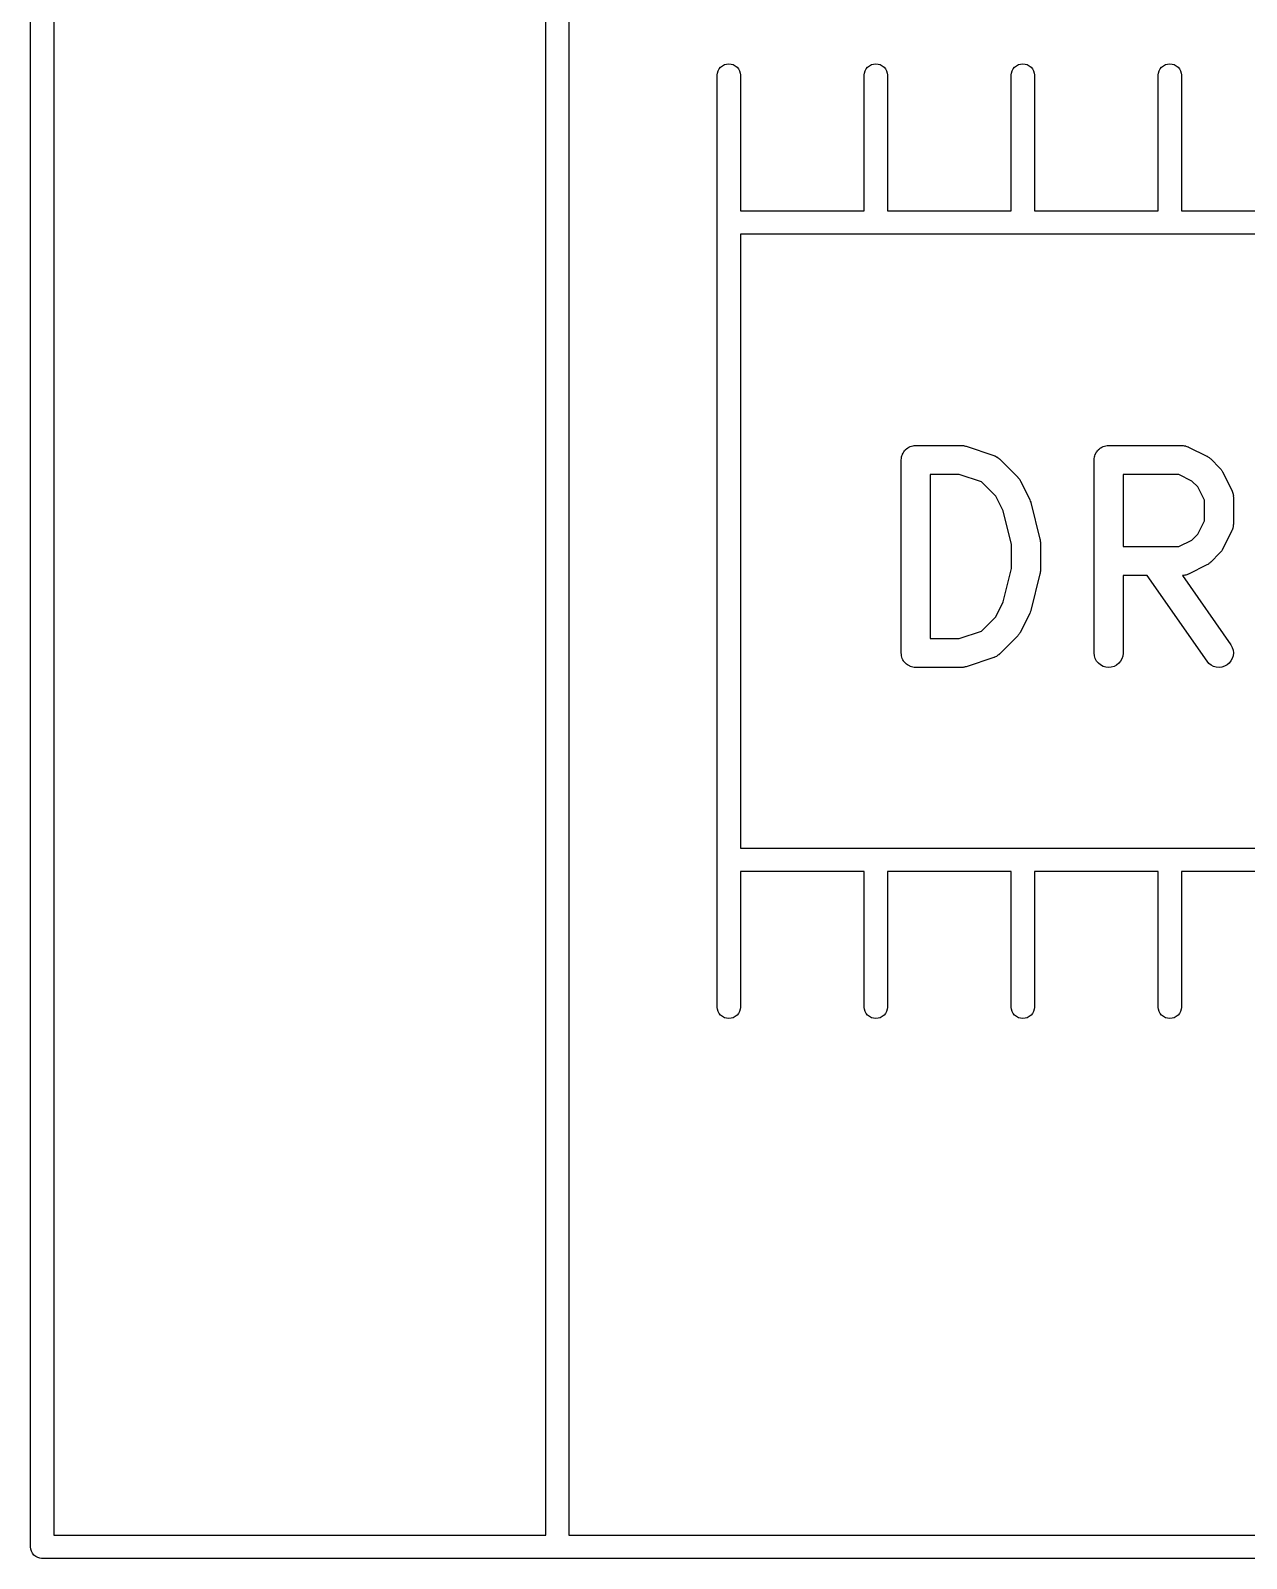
# Model space of a CAD drawing. Extents: x 5.19 to 7.89, y -5.38 to -2.27.
# Drawn here: x 7 to 7.2481, y -3.5116 to -3.1999 of the extents above; entities that cross this region are included whole.
import ezdxf

# ---------------------------------------------------------------- set-up
doc = ezdxf.new("R2010")
doc.units = 0
doc.header["$MEASUREMENT"] = 0
doc.layers.add('BLACK', color=7, linetype='CONTINUOUS')

msp = doc.modelspace()

# ---------------------------------------------------------------- linework, layer by layer
at = {"layer": 'BLACK', "linetype": 'CONTINUOUS'}
for p, q in [((7, -3.5091), (7, -2.69909)), ((7.00472, -2.70134), (7.00472, -3.50685)), ((7.10512, -3.50685), (7.10512, -2.70134)), ((7.10984, -2.70134), (7.10984, -3.50685)), ((7.14157, -3.2069), (7.14202, -3.20677)), ((7.14202, -3.20677), (7.14248, -3.20672)), ((7.14248, -3.20672), (7.14294, -3.20677)), ((7.14294, -3.20677), (7.14339, -3.2069)), ((7.17157, -3.2069), (7.17202, -3.20677)), ((7.17202, -3.20677), (7.17248, -3.20672)), ((7.17248, -3.20672), (7.17294, -3.20677)), ((7.17294, -3.20677), (7.17339, -3.2069)), ((7.20157, -3.2069), (7.20202, -3.20677)), ((7.20202, -3.20677), (7.20248, -3.20672)), ((7.20248, -3.20672), (7.20294, -3.20677)), ((7.20294, -3.20677), (7.20339, -3.2069)), ((7.23157, -3.2069), (7.23202, -3.20677)), ((7.23202, -3.20677), (7.23248, -3.20672)), ((7.23248, -3.20672), (7.23294, -3.20677)), ((7.23294, -3.20677), (7.23339, -3.2069)), ((7.14012, -3.20898), (7.14015, -3.20863)), ((7.14012, -3.23898), (7.14012, -3.20898)), ((7.14015, -3.20863), (7.14029, -3.20819)), ((7.14029, -3.20819), (7.14051, -3.20778)), ((7.14051, -3.20778), (7.1408, -3.20742)), ((7.1408, -3.20742), (7.14116, -3.20712)), ((7.14116, -3.20712), (7.14157, -3.2069)), ((7.14339, -3.2069), (7.1438, -3.20712)), ((7.1438, -3.20712), (7.14416, -3.20742)), ((7.14416, -3.20742), (7.14445, -3.20778)), ((7.14445, -3.20778), (7.14467, -3.20819)), ((7.14467, -3.20819), (7.14481, -3.20863)), ((7.14481, -3.20863), (7.14484, -3.20898)), ((7.14484, -3.20898), (7.14484, -3.23673)), ((7.17012, -3.20898), (7.17015, -3.20863)), ((7.17012, -3.23673), (7.17012, -3.20898)), ((7.17015, -3.20863), (7.17029, -3.20819)), ((7.17029, -3.20819), (7.17051, -3.20778)), ((7.17051, -3.20778), (7.1708, -3.20742)), ((7.1708, -3.20742), (7.17116, -3.20712)), ((7.17116, -3.20712), (7.17157, -3.2069)), ((7.17339, -3.2069), (7.1738, -3.20712)), ((7.1738, -3.20712), (7.17416, -3.20742)), ((7.17416, -3.20742), (7.17445, -3.20778)), ((7.17445, -3.20778), (7.17467, -3.20819)), ((7.17467, -3.20819), (7.17481, -3.20863)), ((7.17481, -3.20863), (7.17484, -3.20898)), ((7.17484, -3.20898), (7.17484, -3.23673)), ((7.20012, -3.20898), (7.20015, -3.20863)), ((7.20012, -3.23673), (7.20012, -3.20898)), ((7.20015, -3.20863), (7.20029, -3.20819)), ((7.20029, -3.20819), (7.20051, -3.20778)), ((7.20051, -3.20778), (7.2008, -3.20742)), ((7.2008, -3.20742), (7.20116, -3.20712)), ((7.20116, -3.20712), (7.20157, -3.2069)), ((7.20339, -3.2069), (7.2038, -3.20712)), ((7.2038, -3.20712), (7.20416, -3.20742)), ((7.20416, -3.20742), (7.20445, -3.20778)), ((7.20445, -3.20778), (7.20467, -3.20819)), ((7.20467, -3.20819), (7.20481, -3.20863)), ((7.20481, -3.20863), (7.20484, -3.20898)), ((7.20484, -3.20898), (7.20484, -3.23673)), ((7.23012, -3.20898), (7.23015, -3.20863)), ((7.23012, -3.23673), (7.23012, -3.20898)), ((7.23015, -3.20863), (7.23029, -3.20819)), ((7.23029, -3.20819), (7.23051, -3.20778)), ((7.23051, -3.20778), (7.2308, -3.20742)), ((7.2308, -3.20742), (7.23116, -3.20712)), ((7.23116, -3.20712), (7.23157, -3.2069)), ((7.23339, -3.2069), (7.2338, -3.20712)), ((7.2338, -3.20712), (7.23416, -3.20742)), ((7.23416, -3.20742), (7.23445, -3.20778)), ((7.23445, -3.20778), (7.23467, -3.20819)), ((7.23467, -3.20819), (7.23481, -3.20863)), ((7.23481, -3.20863), (7.23484, -3.20898)), ((7.23484, -3.20898), (7.23484, -3.23673)), ((7.14484, -3.23673), (7.17012, -3.23673)), ((7.17484, -3.23673), (7.20012, -3.23673)), ((7.20484, -3.23673), (7.23012, -3.23673)), ((7.23484, -3.23673), (7.26012, -3.23673)), ((7.14011, -3.23909), (7.14012, -3.23898)), ((7.14012, -3.23921), (7.14011, -3.23909)), ((7.14012, -3.36898), (7.14012, -3.23921)), ((7.17236, -3.24146), (7.14484, -3.24146)), ((7.14484, -3.24146), (7.14484, -3.36673)), ((7.17248, -3.24147), (7.17236, -3.24146)), ((7.1726, -3.24146), (7.17248, -3.24147)), ((7.20236, -3.24146), (7.1726, -3.24146)), ((7.20248, -3.24147), (7.20236, -3.24146)), ((7.2026, -3.24146), (7.20248, -3.24147)), ((7.23236, -3.24146), (7.2026, -3.24146)), ((7.23248, -3.24147), (7.23236, -3.24146)), ((7.2326, -3.24146), (7.23248, -3.24147)), ((7.26236, -3.24146), (7.2326, -3.24146)), ((7.17951, -3.2848), (7.17978, -3.28472)), ((7.17978, -3.28472), (7.18005, -3.28464)), ((7.18005, -3.28464), (7.18006, -3.28464)), ((7.18006, -3.28464), (7.18007, -3.28463)), ((7.18007, -3.28463), (7.18034, -3.28461)), ((7.18034, -3.28461), (7.18062, -3.28458)), ((7.18062, -3.28458), (7.18999, -3.28458)), ((7.18999, -3.28458), (7.19004, -3.28458)), ((7.19004, -3.28458), (7.1902, -3.2846)), ((7.1902, -3.2846), (7.19037, -3.28461)), ((7.19037, -3.28461), (7.19049, -3.28463)), ((7.19049, -3.28463), (7.19061, -3.28465)), ((7.19061, -3.28465), (7.19077, -3.2847)), ((7.19077, -3.2847), (7.19093, -3.28473)), ((7.19093, -3.28473), (7.19655, -3.28661)), ((7.21888, -3.2848), (7.21915, -3.28472)), ((7.21915, -3.28472), (7.21942, -3.28464)), ((7.21942, -3.28464), (7.21943, -3.28464)), ((7.21943, -3.28464), (7.21944, -3.28463)), ((7.21944, -3.28463), (7.21971, -3.28461)), ((7.21971, -3.28461), (7.21999, -3.28458)), ((7.21999, -3.28458), (7.23499, -3.28458)), ((7.23499, -3.28458), (7.23503, -3.28458)), ((7.23503, -3.28458), (7.23512, -3.28459)), ((7.23512, -3.28459), (7.2352, -3.28459)), ((7.2352, -3.28459), (7.2354, -3.28462)), ((7.2354, -3.28462), (7.2356, -3.28465)), ((7.2356, -3.28465), (7.23569, -3.28467)), ((7.23569, -3.28467), (7.23577, -3.28469)), ((7.23577, -3.28469), (7.23596, -3.28476)), ((7.17767, -3.28749), (7.1777, -3.28722)), ((7.17767, -3.28751), (7.17767, -3.28749)), ((7.17767, -3.28753), (7.17767, -3.28751)), ((7.17767, -3.28751), (7.17767, -3.28751)), ((7.17767, -3.28751), (7.17767, -3.28751)), ((7.17767, -3.3269), (7.17767, -3.28753)), ((7.1777, -3.28722), (7.17773, -3.28694)), ((7.17773, -3.28692), (7.17782, -3.28666)), ((7.17773, -3.28693), (7.17773, -3.28692)), ((7.17773, -3.28694), (7.17773, -3.28693)), ((7.17782, -3.28666), (7.1779, -3.28639)), ((7.1779, -3.28638), (7.17791, -3.28637)), ((7.1779, -3.28639), (7.1779, -3.28638)), ((7.17791, -3.28637), (7.17804, -3.28613)), ((7.17804, -3.28613), (7.17817, -3.28588)), ((7.17817, -3.28588), (7.17818, -3.28588)), ((7.17818, -3.28587), (7.17836, -3.28565)), ((7.17818, -3.28588), (7.17818, -3.28587)), ((7.17836, -3.28565), (7.17854, -3.28544)), ((7.17854, -3.28544), (7.17855, -3.28543)), ((7.17855, -3.28543), (7.17877, -3.28525)), ((7.17855, -3.28543), (7.17855, -3.28543)), ((7.17877, -3.28525), (7.17899, -3.28508)), ((7.17899, -3.28508), (7.179, -3.28507)), ((7.179, -3.28506), (7.17925, -3.28494)), ((7.179, -3.28507), (7.179, -3.28506)), ((7.17925, -3.28494), (7.1795, -3.2848)), ((7.1795, -3.2848), (7.17951, -3.2848)), ((7.17951, -3.2848), (7.17951, -3.2848)), ((7.19655, -3.28661), (7.19659, -3.28662)), ((7.19659, -3.28662), (7.19667, -3.28666)), ((7.19667, -3.28666), (7.19675, -3.28668)), ((7.19675, -3.28668), (7.19693, -3.28678)), ((7.19693, -3.28678), (7.19711, -3.28686)), ((7.19711, -3.28686), (7.19718, -3.28691)), ((7.19718, -3.28691), (7.19726, -3.28696)), ((7.19726, -3.28696), (7.19742, -3.28708)), ((7.19742, -3.28708), (7.19758, -3.2872)), ((7.19758, -3.2872), (7.19764, -3.28727)), ((7.19764, -3.28727), (7.19771, -3.28732)), ((7.19771, -3.28732), (7.20146, -3.29107)), ((7.21704, -3.28749), (7.21707, -3.28722)), ((7.21704, -3.28751), (7.21704, -3.28749)), ((7.21704, -3.28753), (7.21704, -3.28751)), ((7.21704, -3.28751), (7.21704, -3.28751)), ((7.21704, -3.28751), (7.21704, -3.28751)), ((7.21704, -3.3269), (7.21704, -3.28753)), ((7.21707, -3.28722), (7.2171, -3.28694)), ((7.2171, -3.28692), (7.21719, -3.28666)), ((7.2171, -3.28693), (7.2171, -3.28692)), ((7.2171, -3.28694), (7.2171, -3.28693)), ((7.21719, -3.28666), (7.21727, -3.28639)), ((7.21727, -3.28638), (7.21728, -3.28637)), ((7.21727, -3.28639), (7.21727, -3.28638)), ((7.21728, -3.28637), (7.21741, -3.28613)), ((7.21741, -3.28613), (7.21754, -3.28588)), ((7.21754, -3.28588), (7.21755, -3.28588)), ((7.21755, -3.28587), (7.21773, -3.28565)), ((7.21755, -3.28588), (7.21755, -3.28587)), ((7.21773, -3.28565), (7.21791, -3.28544)), ((7.21791, -3.28544), (7.21792, -3.28543)), ((7.21792, -3.28543), (7.21814, -3.28525)), ((7.21792, -3.28543), (7.21792, -3.28543)), ((7.21814, -3.28525), (7.21836, -3.28508)), ((7.21836, -3.28508), (7.21837, -3.28507)), ((7.21837, -3.28506), (7.21862, -3.28494)), ((7.21837, -3.28507), (7.21837, -3.28506)), ((7.21862, -3.28494), (7.21887, -3.2848)), ((7.21887, -3.2848), (7.21888, -3.2848)), ((7.21888, -3.2848), (7.21888, -3.2848)), ((7.23596, -3.28476), (7.23615, -3.28482)), ((7.23615, -3.28482), (7.23623, -3.28486)), ((7.23623, -3.28486), (7.23631, -3.28489)), ((7.23631, -3.28489), (7.24006, -3.28677)), ((7.24006, -3.28677), (7.2401, -3.28679)), ((7.2401, -3.28679), (7.24023, -3.28688)), ((7.24023, -3.28688), (7.24038, -3.28696)), ((7.24038, -3.28696), (7.24048, -3.28703)), ((7.24048, -3.28703), (7.24058, -3.2871)), ((7.24058, -3.2871), (7.2407, -3.28722)), ((7.2407, -3.28722), (7.24083, -3.28732)), ((7.24083, -3.28732), (7.2427, -3.2892)), ((7.18357, -3.29049), (7.18357, -3.32395)), ((7.18952, -3.29049), (7.18357, -3.29049)), ((7.19402, -3.29199), (7.18952, -3.29049)), ((7.22294, -3.29049), (7.22294, -3.3052)), ((7.23429, -3.29049), (7.22294, -3.29049)), ((7.23699, -3.29184), (7.23429, -3.29049)), ((7.2427, -3.2892), (7.24273, -3.28923)), ((7.24273, -3.28923), (7.24283, -3.28936)), ((7.24283, -3.28936), (7.24295, -3.28948)), ((7.24295, -3.28948), (7.24301, -3.28958)), ((7.24301, -3.28958), (7.24309, -3.28968)), ((7.24309, -3.28968), (7.24317, -3.28982)), ((7.24317, -3.28982), (7.24325, -3.28996)), ((7.24325, -3.28996), (7.24513, -3.29371)), ((7.19694, -3.29491), (7.19402, -3.29199)), ((7.20146, -3.29107), (7.20149, -3.2911)), ((7.20149, -3.2911), (7.20159, -3.29123)), ((7.20159, -3.29123), (7.2017, -3.29135)), ((7.2017, -3.29135), (7.20177, -3.29145)), ((7.20177, -3.29145), (7.20184, -3.29155)), ((7.20184, -3.29155), (7.20192, -3.2917)), ((7.20192, -3.2917), (7.20201, -3.29184)), ((7.20201, -3.29184), (7.20388, -3.29559)), ((7.23819, -3.29303), (7.23699, -3.29184)), ((7.23954, -3.29573), (7.23819, -3.29303)), ((7.24513, -3.29371), (7.24515, -3.29375)), ((7.24515, -3.29375), (7.24518, -3.29383)), ((7.24518, -3.29383), (7.24522, -3.29391)), ((7.24522, -3.29391), (7.24528, -3.2941)), ((7.19846, -3.29794), (7.19694, -3.29491)), ((7.20388, -3.29559), (7.2039, -3.29562)), ((7.2039, -3.29562), (7.20391, -3.29564)), ((7.20391, -3.29564), (7.20391, -3.29565)), ((7.20391, -3.29565), (7.20401, -3.29591)), ((7.20401, -3.29591), (7.2041, -3.29617)), ((7.2041, -3.29617), (7.2041, -3.29618)), ((7.2041, -3.29618), (7.20411, -3.29619)), ((7.20411, -3.29619), (7.20598, -3.30369)), ((7.23954, -3.29996), (7.23954, -3.29573)), ((7.24528, -3.2941), (7.24535, -3.29429)), ((7.24535, -3.29429), (7.24536, -3.29438)), ((7.24536, -3.29438), (7.24538, -3.29446)), ((7.24538, -3.29446), (7.2454, -3.29466)), ((7.2454, -3.29466), (7.24544, -3.29486)), ((7.24544, -3.29486), (7.24543, -3.29495)), ((7.24543, -3.29495), (7.24544, -3.29503)), ((7.24544, -3.29503), (7.24544, -3.30066)), ((7.20016, -3.30477), (7.19846, -3.29794)), ((7.23819, -3.30266), (7.23954, -3.29996)), ((7.23699, -3.30386), (7.23819, -3.30266)), ((7.24513, -3.30198), (7.24325, -3.30573)), ((7.24516, -3.3019), (7.24513, -3.30198)), ((7.2452, -3.30182), (7.24516, -3.3019)), ((7.24526, -3.30163), (7.2452, -3.30182)), ((7.24534, -3.30144), (7.24526, -3.30163)), ((7.24535, -3.30135), (7.24534, -3.30144)), ((7.24538, -3.30127), (7.24535, -3.30135)), ((7.2454, -3.30107), (7.24538, -3.30127)), ((7.24543, -3.30087), (7.2454, -3.30107)), ((7.24544, -3.3007), (7.24543, -3.30079)), ((7.24543, -3.30079), (7.24543, -3.30087)), ((7.24544, -3.30066), (7.24544, -3.3007)), ((7.20016, -3.30967), (7.20016, -3.30477)), ((7.20598, -3.30369), (7.20599, -3.30373)), ((7.20599, -3.30373), (7.206, -3.30378)), ((7.206, -3.30378), (7.20601, -3.30383)), ((7.20601, -3.30383), (7.20604, -3.30407)), ((7.20604, -3.30407), (7.20607, -3.3043)), ((7.20607, -3.3043), (7.20607, -3.30436)), ((7.20607, -3.30436), (7.20607, -3.30441)), ((7.20607, -3.30441), (7.20607, -3.31003)), ((7.22294, -3.3052), (7.23429, -3.3052)), ((7.23429, -3.3052), (7.23699, -3.30386)), ((7.2427, -3.3065), (7.24083, -3.30837)), ((7.24281, -3.30637), (7.2427, -3.3065)), ((7.24292, -3.30625), (7.24281, -3.30637)), ((7.24299, -3.30615), (7.24292, -3.30625)), ((7.24307, -3.30605), (7.24299, -3.30615)), ((7.24315, -3.3059), (7.24307, -3.30605)), ((7.24324, -3.30576), (7.24315, -3.3059)), ((7.24325, -3.30573), (7.24324, -3.30576)), ((7.19846, -3.3165), (7.20016, -3.30967)), ((7.24006, -3.30892), (7.23631, -3.3108)), ((7.2402, -3.30883), (7.24006, -3.30892)), ((7.24035, -3.30876), (7.2402, -3.30883)), ((7.24044, -3.30868), (7.24035, -3.30876)), ((7.24055, -3.30862), (7.24044, -3.30868)), ((7.24067, -3.3085), (7.24055, -3.30862)), ((7.2408, -3.3084), (7.24067, -3.3085)), ((7.24083, -3.30837), (7.2408, -3.3084)), ((7.20598, -3.31075), (7.20411, -3.31825)), ((7.20599, -3.3107), (7.20598, -3.31075)), ((7.20601, -3.31065), (7.20599, -3.3107)), ((7.20603, -3.31041), (7.20601, -3.31065)), ((7.20607, -3.31018), (7.20603, -3.31041)), ((7.20607, -3.31007), (7.20606, -3.31013)), ((7.20606, -3.31013), (7.20607, -3.31018)), ((7.20607, -3.31003), (7.20607, -3.31007)), ((7.22783, -3.31111), (7.22294, -3.31111)), ((7.22294, -3.31111), (7.22294, -3.3269)), ((7.24007, -3.3286), (7.22783, -3.31111)), ((7.23508, -3.3111), (7.23503, -3.31111)), ((7.23503, -3.31111), (7.24491, -3.32521)), ((7.23516, -3.3111), (7.23508, -3.3111)), ((7.23536, -3.31107), (7.23516, -3.3111)), ((7.23556, -3.31105), (7.23536, -3.31107)), ((7.23565, -3.31103), (7.23556, -3.31105)), ((7.23573, -3.31101), (7.23565, -3.31103)), ((7.23592, -3.31095), (7.23573, -3.31101)), ((7.23611, -3.31089), (7.23592, -3.31095)), ((7.23619, -3.31085), (7.23611, -3.31089)), ((7.23627, -3.31082), (7.23619, -3.31085)), ((7.23631, -3.3108), (7.23627, -3.31082)), ((7.19694, -3.31953), (7.19846, -3.3165)), ((7.20388, -3.31885), (7.20201, -3.3226)), ((7.20389, -3.31884), (7.20388, -3.31885)), ((7.2039, -3.31883), (7.20389, -3.31884)), ((7.20399, -3.31857), (7.2039, -3.31883)), ((7.20409, -3.31831), (7.20399, -3.31857)), ((7.2041, -3.31829), (7.20409, -3.3183)), ((7.20409, -3.3183), (7.20409, -3.31831)), ((7.20411, -3.31825), (7.2041, -3.31829)), ((7.19402, -3.32245), (7.19694, -3.31953)), ((7.18357, -3.32395), (7.18952, -3.32395)), ((7.18952, -3.32395), (7.19402, -3.32245)), ((7.20146, -3.32337), (7.19771, -3.32712)), ((7.20156, -3.32324), (7.20146, -3.32337)), ((7.20168, -3.32312), (7.20156, -3.32324)), ((7.20174, -3.32302), (7.20168, -3.32312)), ((7.20182, -3.32292), (7.20174, -3.32302)), ((7.2019, -3.32278), (7.20182, -3.32292)), ((7.20199, -3.32264), (7.2019, -3.32278)), ((7.20201, -3.3226), (7.20199, -3.32264)), ((7.24491, -3.32521), (7.24493, -3.32525)), ((7.24493, -3.32525), (7.24521, -3.32575)), ((7.17769, -3.32718), (7.17767, -3.3269)), ((7.17772, -3.32746), (7.17769, -3.32718)), ((7.17772, -3.32747), (7.17772, -3.32746)), ((7.17772, -3.32748), (7.17772, -3.32747)), ((7.1778, -3.32774), (7.17772, -3.32748)), ((7.17788, -3.32801), (7.1778, -3.32774)), ((7.17789, -3.32802), (7.17788, -3.32801)), ((7.17789, -3.32803), (7.17789, -3.32802)), ((7.17802, -3.32828), (7.17789, -3.32803)), ((7.17815, -3.32852), (7.17802, -3.32828)), ((7.19655, -3.32783), (7.19093, -3.32971)), ((7.19663, -3.3278), (7.19655, -3.32783)), ((7.19672, -3.32777), (7.19663, -3.3278)), ((7.19689, -3.32768), (7.19672, -3.32777)), ((7.19708, -3.3276), (7.19689, -3.32768)), ((7.19715, -3.32755), (7.19708, -3.3276)), ((7.19723, -3.32751), (7.19715, -3.32755)), ((7.19738, -3.32738), (7.19723, -3.32751)), ((7.19755, -3.32726), (7.19738, -3.32738)), ((7.19761, -3.3272), (7.19755, -3.32726)), ((7.19768, -3.32715), (7.19761, -3.3272)), ((7.19771, -3.32712), (7.19768, -3.32715)), ((7.21709, -3.32748), (7.21704, -3.3269)), ((7.21726, -3.32803), (7.21709, -3.32748)), ((7.21753, -3.32854), (7.21726, -3.32803)), ((7.2227, -3.32807), (7.22243, -3.32857)), ((7.22288, -3.32752), (7.2227, -3.32807)), ((7.22294, -3.32695), (7.22288, -3.32752)), ((7.22294, -3.3269), (7.22294, -3.32695)), ((7.24523, -3.328), (7.24496, -3.32851)), ((7.24521, -3.32575), (7.24538, -3.3263)), ((7.24539, -3.32745), (7.24523, -3.328)), ((7.24538, -3.3263), (7.24544, -3.32687)), ((7.24544, -3.32687), (7.24539, -3.32745)), ((7.17816, -3.32853), (7.17815, -3.32852)), ((7.17816, -3.32854), (7.17816, -3.32853)), ((7.17834, -3.32876), (7.17816, -3.32854)), ((7.17851, -3.32897), (7.17834, -3.32876)), ((7.17852, -3.32898), (7.17851, -3.32897)), ((7.17853, -3.32899), (7.17852, -3.32898)), ((7.17874, -3.32916), (7.17853, -3.32899)), ((7.17895, -3.32934), (7.17874, -3.32916)), ((7.17896, -3.32935), (7.17895, -3.32934)), ((7.17897, -3.32935), (7.17896, -3.32935)), ((7.17921, -3.32948), (7.17897, -3.32935)), ((7.17946, -3.32962), (7.17921, -3.32948)), ((7.17947, -3.32962), (7.17946, -3.32962)), ((7.17948, -3.32963), (7.17947, -3.32962)), ((7.17974, -3.32971), (7.17948, -3.32963)), ((7.18001, -3.32979), (7.17974, -3.32971)), ((7.18002, -3.32979), (7.18001, -3.32979)), ((7.18003, -3.3298), (7.18002, -3.32979)), ((7.1803, -3.32983), (7.18003, -3.3298)), ((7.18058, -3.32986), (7.1803, -3.32983)), ((7.1806, -3.32986), (7.18058, -3.32986)), ((7.18062, -3.32986), (7.1806, -3.32986)), ((7.1806, -3.32986), (7.1806, -3.32986)), ((7.1806, -3.32986), (7.1806, -3.32986)), ((7.18999, -3.32986), (7.18062, -3.32986)), ((7.19016, -3.32984), (7.18999, -3.32986)), ((7.19033, -3.32984), (7.19016, -3.32984)), ((7.19045, -3.32981), (7.19033, -3.32984)), ((7.19057, -3.3298), (7.19045, -3.32981)), ((7.19073, -3.32975), (7.19057, -3.3298)), ((7.19089, -3.32972), (7.19073, -3.32975)), ((7.19093, -3.32971), (7.19089, -3.32972)), ((7.2179, -3.32899), (7.21753, -3.32854)), ((7.21834, -3.32935), (7.2179, -3.32899)), ((7.21885, -3.32963), (7.21834, -3.32935)), ((7.2194, -3.3298), (7.21885, -3.32963)), ((7.21997, -3.32986), (7.2194, -3.3298)), ((7.22054, -3.32981), (7.21997, -3.32986)), ((7.2211, -3.32964), (7.22054, -3.32981)), ((7.22161, -3.32938), (7.2211, -3.32964)), ((7.22206, -3.32901), (7.22161, -3.32938)), ((7.22243, -3.32857), (7.22206, -3.32901)), ((7.24044, -3.32904), (7.24007, -3.3286)), ((7.2409, -3.32939), (7.24044, -3.32904)), ((7.24141, -3.32965), (7.2409, -3.32939)), ((7.24196, -3.32981), (7.24141, -3.32965)), ((7.24254, -3.32986), (7.24196, -3.32981)), ((7.24311, -3.32979), (7.24254, -3.32986)), ((7.24366, -3.32961), (7.24311, -3.32979)), ((7.24416, -3.32934), (7.24366, -3.32961)), ((7.2446, -3.32896), (7.24416, -3.32934)), ((7.24496, -3.32851), (7.2446, -3.32896)), ((7.14484, -3.36673), (7.17236, -3.36673)), ((7.17236, -3.36673), (7.17248, -3.36672)), ((7.17248, -3.36672), (7.1726, -3.36673)), ((7.1726, -3.36673), (7.20236, -3.36673)), ((7.20236, -3.36673), (7.20248, -3.36672)), ((7.20248, -3.36672), (7.2026, -3.36673)), ((7.2026, -3.36673), (7.23236, -3.36673)), ((7.23236, -3.36673), (7.23248, -3.36672)), ((7.23248, -3.36672), (7.2326, -3.36673)), ((7.2326, -3.36673), (7.26236, -3.36673)), ((7.14011, -3.36909), (7.14012, -3.36898)), ((7.14012, -3.36921), (7.14011, -3.36909)), ((7.14012, -3.39921), (7.14012, -3.36921)), ((7.17012, -3.37146), (7.14484, -3.37146)), ((7.14484, -3.37146), (7.14484, -3.39921)), ((7.17012, -3.39921), (7.17012, -3.37146)), ((7.20012, -3.37146), (7.17484, -3.37146)), ((7.17484, -3.37146), (7.17484, -3.39921)), ((7.20012, -3.39921), (7.20012, -3.37146)), ((7.23012, -3.37146), (7.20484, -3.37146)), ((7.20484, -3.37146), (7.20484, -3.39921)), ((7.23012, -3.39921), (7.23012, -3.37146)), ((7.26012, -3.37146), (7.23484, -3.37146)), ((7.23484, -3.37146), (7.23484, -3.39921)), ((7.14015, -3.39956), (7.14012, -3.39921)), ((7.14029, -3.4), (7.14015, -3.39956)), ((7.14051, -3.40041), (7.14029, -3.4)), ((7.14467, -3.4), (7.14445, -3.40041)), ((7.14481, -3.39956), (7.14467, -3.4)), ((7.14484, -3.39921), (7.14481, -3.39956)), ((7.17015, -3.39956), (7.17012, -3.39921)), ((7.17029, -3.4), (7.17015, -3.39956)), ((7.17051, -3.40041), (7.17029, -3.4)), ((7.17467, -3.4), (7.17445, -3.40041)), ((7.17481, -3.39956), (7.17467, -3.4)), ((7.17484, -3.39921), (7.17481, -3.39956)), ((7.20015, -3.39956), (7.20012, -3.39921)), ((7.20029, -3.4), (7.20015, -3.39956)), ((7.20051, -3.40041), (7.20029, -3.4)), ((7.20467, -3.4), (7.20445, -3.40041)), ((7.20481, -3.39956), (7.20467, -3.4)), ((7.20484, -3.39921), (7.20481, -3.39956)), ((7.23015, -3.39956), (7.23012, -3.39921)), ((7.23029, -3.4), (7.23015, -3.39956)), ((7.23051, -3.40041), (7.23029, -3.4)), ((7.23467, -3.4), (7.23445, -3.40041)), ((7.23481, -3.39956), (7.23467, -3.4)), ((7.23484, -3.39921), (7.23481, -3.39956)), ((7.1408, -3.40077), (7.14051, -3.40041)), ((7.14116, -3.40107), (7.1408, -3.40077)), ((7.14157, -3.40129), (7.14116, -3.40107)), ((7.14202, -3.40142), (7.14157, -3.40129)), ((7.14248, -3.40147), (7.14202, -3.40142)), ((7.14294, -3.40142), (7.14248, -3.40147)), ((7.14339, -3.40129), (7.14294, -3.40142)), ((7.1438, -3.40107), (7.14339, -3.40129)), ((7.14416, -3.40077), (7.1438, -3.40107)), ((7.14445, -3.40041), (7.14416, -3.40077)), ((7.1708, -3.40077), (7.17051, -3.40041)), ((7.17116, -3.40107), (7.1708, -3.40077)), ((7.17157, -3.40129), (7.17116, -3.40107)), ((7.17202, -3.40142), (7.17157, -3.40129)), ((7.17248, -3.40147), (7.17202, -3.40142)), ((7.17294, -3.40142), (7.17248, -3.40147)), ((7.17339, -3.40129), (7.17294, -3.40142)), ((7.1738, -3.40107), (7.17339, -3.40129)), ((7.17416, -3.40077), (7.1738, -3.40107)), ((7.17445, -3.40041), (7.17416, -3.40077)), ((7.2008, -3.40077), (7.20051, -3.40041)), ((7.20116, -3.40107), (7.2008, -3.40077)), ((7.20157, -3.40129), (7.20116, -3.40107)), ((7.20202, -3.40142), (7.20157, -3.40129)), ((7.20248, -3.40147), (7.20202, -3.40142)), ((7.20294, -3.40142), (7.20248, -3.40147)), ((7.20339, -3.40129), (7.20294, -3.40142)), ((7.2038, -3.40107), (7.20339, -3.40129)), ((7.20416, -3.40077), (7.2038, -3.40107)), ((7.20445, -3.40041), (7.20416, -3.40077)), ((7.2308, -3.40077), (7.23051, -3.40041)), ((7.23116, -3.40107), (7.2308, -3.40077)), ((7.23157, -3.40129), (7.23116, -3.40107)), ((7.23202, -3.40142), (7.23157, -3.40129)), ((7.23248, -3.40147), (7.23202, -3.40142)), ((7.23294, -3.40142), (7.23248, -3.40147)), ((7.23339, -3.40129), (7.23294, -3.40142)), ((7.2338, -3.40107), (7.23339, -3.40129)), ((7.23416, -3.40077), (7.2338, -3.40107)), ((7.23445, -3.40041), (7.23416, -3.40077)), ((6.99999, -3.50921), (7, -3.5091)), ((7.00472, -3.50685), (7.10512, -3.50685)), ((7.10984, -3.50685), (7.50512, -3.50685)), ((7.00003, -3.50968), (6.99999, -3.50921)), ((7.00017, -3.51012), (7.00003, -3.50968)), ((7.00039, -3.51053), (7.00017, -3.51012)), ((7.00068, -3.51089), (7.00039, -3.51053)), ((7.00104, -3.51119), (7.00068, -3.51089)), ((7.00145, -3.51141), (7.00104, -3.51119)), ((7.0019, -3.51154), (7.00145, -3.51141)), ((7.00225, -3.51157), (7.0019, -3.51154)), ((7.00236, -3.51159), (7.00225, -3.51157)), ((7.00225, -3.51157), (7.00225, -3.51157)), ((7.00248, -3.51157), (7.00236, -3.51159)), ((7.10736, -3.51157), (7.00248, -3.51157)), ((7.10748, -3.51159), (7.10736, -3.51157)), ((7.1076, -3.51157), (7.10748, -3.51159)), ((7.50736, -3.51157), (7.1076, -3.51157))]:
    msp.add_line(p, q, dxfattribs=at)

doc.saveas('drawing.dxf')
